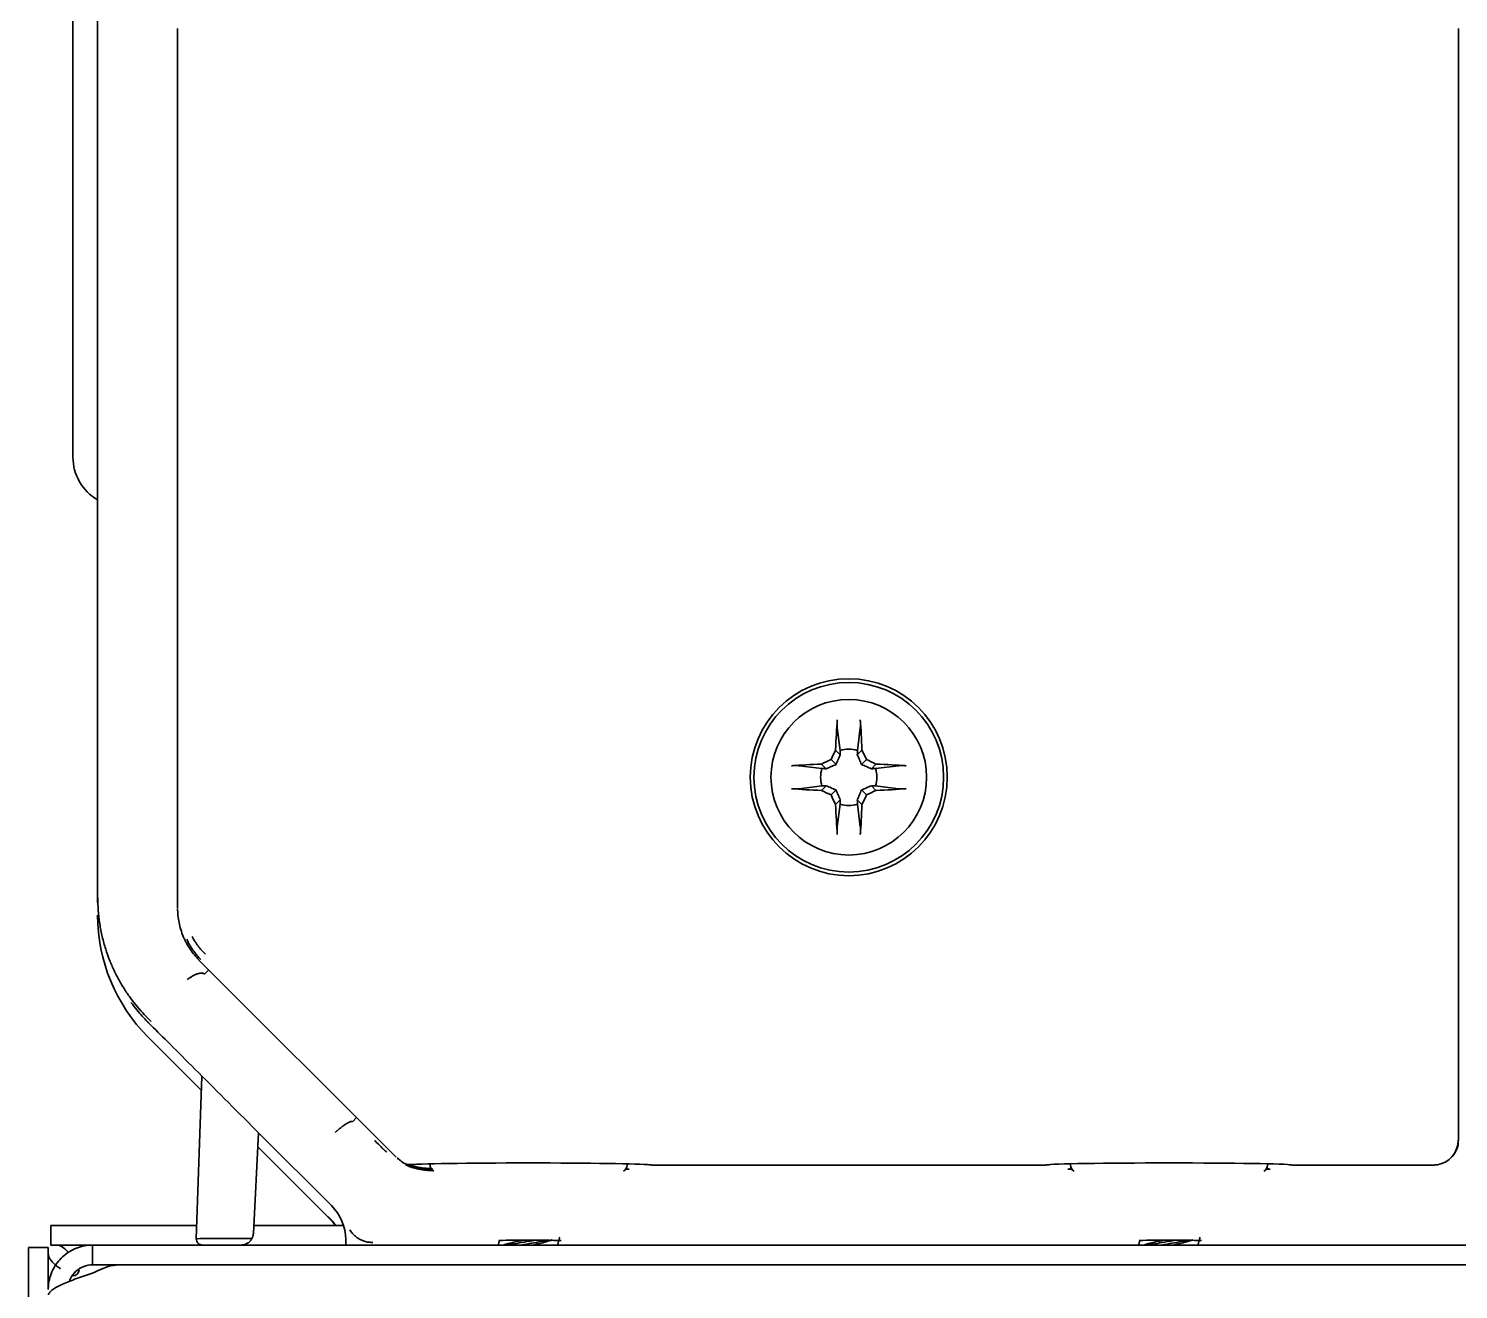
# Model space of a CAD drawing. Extents: x -760 to 4209, y 5795 to 10328.
# Drawn here: x 1849.3 to 1907.3, y 10156.6 to 10207.8 of the extents above; entities that cross this region are included whole.
import ezdxf

# ---------------------------------------------------------------- set-up
doc = ezdxf.new("R2010")
doc.units = 0
doc.header["$LTSCALE"] = 5
doc.layers.add('1', color=7, linetype='CONTINUOUS', true_color=0xffffff)

msp = doc.modelspace()

# ---------------------------------------------------------------- linework, layer by layer
at = {"layer": '1', "color": 7, "linetype": 'Continuous', "lineweight": 35}
for p, q in [((1851.055, 10190.422), (1851.055, 10256.422)), ((1852.055, 10208.553), (1852.055, 10173.309)), ((1855.305, 10172.616), (1855.305, 10207.825)), ((1907.303, 10172.616), (1907.303, 10207.825)), ((1907.304, 10207.825), (1907.303, 10207.825)), ((1882.205, 10178.512), (1882.087, 10179.434)), ((1882.905, 10178.512), (1883.023, 10179.434)), ((1882.037, 10177.94), (1881.834, 10178.142)), ((1882.208, 10178.337), (1882.02, 10178.526)), ((1882.902, 10178.337), (1883.09, 10178.526)), ((1883.073, 10177.94), (1883.276, 10178.142)), ((1881.465, 10177.772), (1880.543, 10177.89)), ((1881.639, 10177.768), (1881.451, 10177.957)), ((1883.471, 10177.768), (1883.659, 10177.957)), ((1883.645, 10177.772), (1884.567, 10177.89)), ((1881.465, 10177.072), (1880.543, 10176.954)), ((1881.639, 10177.075), (1881.451, 10176.887)), ((1882.037, 10176.904), (1881.834, 10176.701)), ((1883.073, 10176.904), (1883.276, 10176.701)), ((1883.471, 10177.075), (1883.659, 10176.887)), ((1883.645, 10177.072), (1884.567, 10176.954)), ((1882.208, 10176.506), (1882.02, 10176.318)), ((1882.205, 10176.332), (1882.087, 10175.409)), ((1882.902, 10176.506), (1883.09, 10176.318)), ((1882.905, 10176.332), (1883.023, 10175.409)), ((1852.055, 10173.309), (1852.055, 10172.525)), ((1907.303, 10172.616), (1907.304, 10172.616)), ((1907.303, 10162.688), (1907.303, 10171.274)), ((1864.176, 10161.997), (1856.186, 10169.986)), ((1856.573, 10169.598), (1856.401, 10169.425)), ((1854.123, 10167.453), (1854.33, 10167.246)), ((1854.105, 10166.872), (1856.274, 10164.702)), ((1856.064, 10158.68), (1856.295, 10165.282)), ((1862.404, 10163.428), (1862.574, 10163.599)), ((1858.594, 10162.978), (1858.38, 10158.896)), ((1858.564, 10162.413), (1861.383, 10159.593)), ((1858.661, 10162.916), (1861.548, 10160.029)), ((1864.218, 10161.966), (1864.28, 10161.913)), ((1864.237, 10161.945), (1864.28, 10161.913)), ((1907.006, 10161.968), (1907.013, 10161.975)), ((1864.719, 10161.692), (1864.752, 10161.693)), ((1865.555, 10161.722), (1865.555, 10161.672)), ((1873.555, 10161.672), (1873.555, 10161.722)), ((1874.438, 10161.687), (1874.536, 10161.677)), ((1874.438, 10161.687), (1874.453, 10161.684)), ((1874.453, 10161.684), (1874.551, 10161.674)), ((1874.551, 10161.674), (1890.559, 10161.674)), ((1890.559, 10161.674), (1890.657, 10161.684)), ((1890.574, 10161.677), (1890.672, 10161.687)), ((1890.657, 10161.684), (1890.672, 10161.687)), ((1891.555, 10161.722), (1891.555, 10161.672)), ((1899.555, 10161.672), (1899.555, 10161.722)), ((1900.438, 10161.687), (1900.536, 10161.677)), ((1900.438, 10161.687), (1900.453, 10161.684)), ((1900.453, 10161.684), (1900.551, 10161.674)), ((1900.554, 10161.674), (1906.319, 10161.674)), ((1850.155, 10159.222), (1852.155, 10159.222)), ((1850.155, 10158.422), (1850.155, 10159.222)), ((1856.086, 10159.222), (1852.155, 10159.222)), ((1862.05, 10159.222), (1858.4, 10159.222)), ((1849.255, 10156.322), (1849.255, 10158.322)), ((1849.255, 10158.322), (1850.055, 10158.322)), ((1850.055, 10158.322), (1850.055, 10156.628)), ((1851.848, 10158.422), (1850.155, 10158.422)), ((1851.855, 10158.422), (1852.181, 10158.422)), ((1852.181, 10158.422), (1853.026, 10158.422)), ((1853.026, 10158.422), (1908.719, 10158.422)), ((1862.134, 10158.649), (1862.138, 10158.421)), ((1868.357, 10158.612), (1868.366, 10158.581)), ((1868.608, 10158.449), (1868.528, 10158.422)), ((1894.357, 10158.612), (1894.366, 10158.581)), ((1894.608, 10158.449), (1894.528, 10158.422)), ((1851.855, 10157.622), (1852.181, 10157.622)), ((1852.181, 10157.432), (1851.855, 10157.281)), ((1853.026, 10157.622), (1852.181, 10157.622)), ((1853.026, 10157.622), (1908.719, 10157.622)), ((1853.026, 10157.62), (1908.355, 10157.62)), ((1858.555, 10157.62), (1858.555, 10157.622)), ((1862.152, 10157.622), (1862.152, 10157.619)), ((1868.351, 10157.622), (1868.352, 10157.62)), ((1870.764, 10157.62), (1870.764, 10157.622)), ((1894.351, 10157.622), (1894.352, 10157.62)), ((1896.764, 10157.62), (1896.764, 10157.622)), ((1903.555, 10157.622), (1903.555, 10157.62))]:
    msp.add_line(p, q, dxfattribs=at)
for radius in [4, 3.85, 3.16]:
    msp.add_circle((1882.555, 10177.422), radius, dxfattribs=at)
for centre, radius, start, end in [((1853.055, 10190.422), 2, 180, 239.99906), ((1882.555, 10177.422), 1.145, 72.20111, 107.79889), ((1882.555, 10177.422), 1.145, 162.20111, 197.79889), ((1882.555, 10177.422), 1.145, 342.20111, 17.79889), ((1882.555, 10177.422), 1.145, 252.20111, 287.79889), ((1859.055, 10171.821), 7, 180, 225), ((1864.719, 10162.192), 0.5, 227.45741, 273.80813), ((1865.838, 10161.672), 0.283, 180, 241.92751), ((1873.272, 10161.672), 0.283, 298.07249, 0), ((1891.838, 10161.672), 0.283, 180, 241.92751), ((1899.272, 10161.672), 0.283, 298.07249, 0), ((1856.314, 10158.672), 0.25, 178, 270), ((1851.055, 10157.422), 0.25, 270, 0), ((1853.026, 10155.62), 2, 90, 115)]:
    msp.add_arc(centre, radius, start, end, dxfattribs=at)
for centre, major_axis, ratio, start_param, end_param in [((1882.258, 10177.427), (0.065, 3.728), 0.072244, 0.900133, 1.272854), ((1882.852, 10177.427), (0.065, -3.728), 0.072244, 1.868738, 2.24146), ((1882.297, 10177.976), (3.344, 1.559), 0.094201, 1.665412, 1.782277), ((1882.001, 10177.68), (1.559, 3.344), 0.094201, 1.359315, 1.476181), ((1883.109, 10177.68), (1.559, -3.344), 0.094201, 1.665412, 1.782277), ((1882.813, 10177.976), (3.344, -1.559), 0.094201, 1.359315, 1.476181), ((1882.55, 10177.718), (3.728, 0.065), 0.072244, 1.868738, 2.24146), ((1882.56, 10177.718), (3.728, -0.065), 0.072244, 0.900133, 1.272854), ((1882.55, 10177.125), (-3.728, 0.065), 0.072244, 0.900133, 1.272854), ((1882.297, 10176.867), (-3.344, 1.559), 0.094201, 1.359315, 1.476181), ((1882.813, 10176.867), (-3.344, -1.559), 0.094201, 1.665412, 1.782277), ((1882.56, 10177.125), (-3.728, -0.065), 0.072244, 1.868738, 2.24146), ((1882.001, 10177.163), (-1.559, 3.344), 0.094201, 1.665412, 1.782277), ((1882.258, 10177.417), (-0.065, 3.728), 0.072244, 1.868738, 2.24146), ((1882.852, 10177.417), (-0.065, -3.728), 0.072244, 0.900133, 1.272854), ((1883.109, 10177.163), (-1.559, -3.344), 0.094201, 1.359315, 1.476181), ((1863.801, 10162.173), (0.5, -0.5), 0.006171, 3.15649, 4.222223), ((1906.296, 10162.672), (0.004, -1), 0.999695, 0.153653, 1.575159), ((1906.303, 10162.679), (0.71, -0.704), 0.999698, 0.000009, 0.789913), ((1902.304, 10162.681), (5, 0), 0.073693, 6.263672, 6.302699), ((1863.229, 10163.298), (1.015, -1.352), 0.045819, 5.971898, 5.98842), ((1869.199, 10156.913), (5, -5.063), 0.012264, 2.897551, 3.066746), ((1865.684, 10164.527), (-1.148, -2.772), 0.999955, 0.058747, 0.267615), ((1869.555, 10161.67), (5, 0), 0.017455, 0.087266, 2.885131), ((1869.555, 10161.474), (-5, 0), 0.008727, 3.754903, 3.803994), ((1895.555, 10161.67), (5, 0), 0.017455, 0.087266, 3.054326), ((1895.555, 10161.474), (-5, 0), 0.008727, 5.620784, 5.675486), ((1895.555, 10161.474), (-5, 0), 0.008727, 3.749292, 3.803994), ((1860.064, 10158.103), (0.76, -1.85), 0.999821, 1.774906, 1.96609), ((1860.134, 10158.614), (1.841, 0.782), 0.999823, 5.899274, 6.667096), ((1862.067, 10158.672), (6.003, -0.009), 0.001452, 2.244904, 3.141544), ((1869.555, 10158.579), (2.25, 0), 0.017455, 0.942919, 2.138635), ((1895.555, 10158.579), (2.25, 0), 0.017455, 0.942919, 2.138635)]:
    msp.add_ellipse(centre, major_axis=major_axis, ratio=ratio, start_param=start_param, end_param=end_param, dxfattribs=at)
for points, knots in [([(1882.087, 10179.434), (1882.086, 10179.441), (1882.085, 10179.449), (1882.084, 10179.464), (1882.084, 10179.469), (1882.084, 10179.48), (1882.083, 10179.492), (1882.083, 10179.505), (1882.082, 10179.518), (1882.082, 10179.525), (1882.082, 10179.546), (1882.082, 10179.56), (1882.082, 10179.582), (1882.082, 10179.59), (1882.082, 10179.605), (1882.082, 10179.62), (1882.083, 10179.636), (1882.083, 10179.651), (1882.083, 10179.658), (1882.084, 10179.681), (1882.085, 10179.695), (1882.086, 10179.722), (1882.087, 10179.735), (1882.088, 10179.747)], [0, 0, 0, 0, 0.125, 0.125, 0.1875, 0.1875, 0.25, 0.3125, 0.3125, 0.375, 0.375, 0.5, 0.5, 0.5625, 0.5625, 0.625, 0.6875, 0.6875, 0.75, 0.75, 0.875, 0.875, 1, 1, 1, 1]), ([(1883.022, 10179.747), (1883.023, 10179.735), (1883.024, 10179.722), (1883.025, 10179.695), (1883.026, 10179.681), (1883.027, 10179.651), (1883.027, 10179.636), (1883.028, 10179.613), (1883.028, 10179.605), (1883.028, 10179.59), (1883.028, 10179.575), (1883.028, 10179.56), (1883.028, 10179.546), (1883.028, 10179.539), (1883.028, 10179.518), (1883.027, 10179.505), (1883.027, 10179.486), (1883.026, 10179.48), (1883.026, 10179.469), (1883.025, 10179.459), (1883.025, 10179.45), (1883.024, 10179.441), (1883.023, 10179.438), (1883.023, 10179.434)], [0, 0, 0, 0, 0.125, 0.125, 0.25, 0.25, 0.375, 0.375, 0.4375, 0.4375, 0.5, 0.5625, 0.5625, 0.625, 0.625, 0.75, 0.75, 0.8125, 0.8125, 0.875, 0.9375, 0.9375, 1, 1, 1, 1]), ([(1882.208, 10178.337), (1882.181, 10178.272), (1882.153, 10178.207), (1882.096, 10178.075), (1882.067, 10178.008), (1882.037, 10177.94)], [0, 0, 0, 0, 0.5, 0.5, 1, 1, 1, 1]), ([(1883.073, 10177.94), (1883.043, 10178.008), (1883.014, 10178.075), (1882.957, 10178.207), (1882.929, 10178.272), (1882.902, 10178.337)], [0, 0, 0, 0, 0.5, 0.5, 1, 1, 1, 1]), ([(1880.229, 10177.889), (1880.241, 10177.89), (1880.254, 10177.891), (1880.282, 10177.892), (1880.296, 10177.893), (1880.326, 10177.894), (1880.341, 10177.894), (1880.364, 10177.895), (1880.372, 10177.895), (1880.387, 10177.895), (1880.402, 10177.895), (1880.416, 10177.895), (1880.431, 10177.895), (1880.438, 10177.895), (1880.459, 10177.895), (1880.472, 10177.894), (1880.491, 10177.894), (1880.496, 10177.893), (1880.508, 10177.893), (1880.518, 10177.892), (1880.527, 10177.891), (1880.535, 10177.891), (1880.539, 10177.89), (1880.543, 10177.89)], [0, 0, 0, 0, 0.125, 0.125, 0.25, 0.25, 0.375, 0.375, 0.4375, 0.4375, 0.5, 0.5625, 0.5625, 0.625, 0.625, 0.75, 0.75, 0.8125, 0.8125, 0.875, 0.9375, 0.9375, 1, 1, 1, 1]), ([(1882.037, 10177.94), (1881.969, 10177.91), (1881.902, 10177.881), (1881.77, 10177.824), (1881.704, 10177.796), (1881.639, 10177.768)], [0, 0, 0, 0, 0.5, 0.5, 1, 1, 1, 1]), ([(1883.471, 10177.768), (1883.406, 10177.796), (1883.34, 10177.824), (1883.208, 10177.881), (1883.141, 10177.91), (1883.073, 10177.94)], [0, 0, 0, 0, 0.5, 0.5, 1, 1, 1, 1]), ([(1884.567, 10177.89), (1884.574, 10177.891), (1884.583, 10177.891), (1884.597, 10177.892), (1884.602, 10177.893), (1884.614, 10177.893), (1884.625, 10177.894), (1884.638, 10177.894), (1884.651, 10177.894), (1884.658, 10177.895), (1884.679, 10177.895), (1884.693, 10177.895), (1884.716, 10177.895), (1884.723, 10177.895), (1884.738, 10177.895), (1884.754, 10177.894), (1884.769, 10177.894), (1884.784, 10177.894), (1884.791, 10177.894), (1884.814, 10177.893), (1884.828, 10177.892), (1884.855, 10177.891), (1884.869, 10177.89), (1884.881, 10177.889)], [0, 0, 0, 0, 0.125, 0.125, 0.1875, 0.1875, 0.25, 0.3125, 0.3125, 0.375, 0.375, 0.5, 0.5, 0.5625, 0.5625, 0.625, 0.6875, 0.6875, 0.75, 0.75, 0.875, 0.875, 1, 1, 1, 1]), ([(1880.543, 10176.954), (1880.536, 10176.953), (1880.527, 10176.952), (1880.513, 10176.951), (1880.508, 10176.951), (1880.496, 10176.95), (1880.485, 10176.95), (1880.472, 10176.949), (1880.459, 10176.949), (1880.452, 10176.949), (1880.431, 10176.949), (1880.417, 10176.949), (1880.394, 10176.949), (1880.387, 10176.949), (1880.371, 10176.949), (1880.356, 10176.949), (1880.341, 10176.949), (1880.326, 10176.95), (1880.319, 10176.95), (1880.296, 10176.951), (1880.282, 10176.951), (1880.255, 10176.953), (1880.241, 10176.954), (1880.229, 10176.955)], [0, 0, 0, 0, 0.125, 0.125, 0.1875, 0.1875, 0.25, 0.3125, 0.3125, 0.375, 0.375, 0.5, 0.5, 0.5625, 0.5625, 0.625, 0.6875, 0.6875, 0.75, 0.75, 0.875, 0.875, 1, 1, 1, 1]), ([(1881.639, 10177.075), (1881.704, 10177.048), (1881.77, 10177.02), (1881.902, 10176.963), (1881.969, 10176.934), (1882.037, 10176.904)], [0, 0, 0, 0, 0.5, 0.5, 1, 1, 1, 1]), ([(1882.037, 10176.904), (1882.067, 10176.835), (1882.096, 10176.769), (1882.153, 10176.637), (1882.181, 10176.571), (1882.208, 10176.506)], [0, 0, 0, 0, 0.5, 0.5, 1, 1, 1, 1]), ([(1882.902, 10176.506), (1882.929, 10176.571), (1882.957, 10176.637), (1883.014, 10176.769), (1883.043, 10176.835), (1883.073, 10176.904)], [0, 0, 0, 0, 0.5, 0.5, 1, 1, 1, 1]), ([(1883.073, 10176.904), (1883.141, 10176.934), (1883.208, 10176.963), (1883.34, 10177.02), (1883.406, 10177.048), (1883.471, 10177.075)], [0, 0, 0, 0, 0.5, 0.5, 1, 1, 1, 1]), ([(1884.881, 10176.955), (1884.869, 10176.954), (1884.856, 10176.953), (1884.828, 10176.951), (1884.814, 10176.951), (1884.784, 10176.95), (1884.769, 10176.949), (1884.746, 10176.949), (1884.738, 10176.949), (1884.723, 10176.949), (1884.708, 10176.949), (1884.694, 10176.949), (1884.679, 10176.949), (1884.672, 10176.949), (1884.651, 10176.949), (1884.638, 10176.949), (1884.619, 10176.95), (1884.614, 10176.95), (1884.602, 10176.951), (1884.592, 10176.951), (1884.583, 10176.952), (1884.575, 10176.953), (1884.571, 10176.953), (1884.567, 10176.954)], [0, 0, 0, 0, 0.125, 0.125, 0.25, 0.25, 0.375, 0.375, 0.4375, 0.4375, 0.5, 0.5625, 0.5625, 0.625, 0.625, 0.75, 0.75, 0.8125, 0.8125, 0.875, 0.9375, 0.9375, 1, 1, 1, 1]), ([(1882.088, 10175.096), (1882.087, 10175.108), (1882.086, 10175.121), (1882.085, 10175.148), (1882.084, 10175.163), (1882.083, 10175.193), (1882.083, 10175.208), (1882.082, 10175.231), (1882.082, 10175.238), (1882.082, 10175.253), (1882.082, 10175.268), (1882.082, 10175.283), (1882.082, 10175.298), (1882.082, 10175.305), (1882.082, 10175.326), (1882.083, 10175.339), (1882.083, 10175.357), (1882.084, 10175.363), (1882.084, 10175.374), (1882.085, 10175.385), (1882.085, 10175.394), (1882.086, 10175.402), (1882.087, 10175.406), (1882.087, 10175.409)], [0, 0, 0, 0, 0.125, 0.125, 0.25, 0.25, 0.375, 0.375, 0.4375, 0.4375, 0.5, 0.5625, 0.5625, 0.625, 0.625, 0.75, 0.75, 0.8125, 0.8125, 0.875, 0.9375, 0.9375, 1, 1, 1, 1]), ([(1883.023, 10175.409), (1883.024, 10175.403), (1883.025, 10175.394), (1883.026, 10175.38), (1883.026, 10175.374), (1883.026, 10175.363), (1883.027, 10175.352), (1883.027, 10175.339), (1883.028, 10175.326), (1883.028, 10175.319), (1883.028, 10175.298), (1883.028, 10175.284), (1883.028, 10175.261), (1883.028, 10175.254), (1883.028, 10175.238), (1883.028, 10175.223), (1883.027, 10175.208), (1883.027, 10175.193), (1883.027, 10175.185), (1883.026, 10175.163), (1883.025, 10175.149), (1883.024, 10175.121), (1883.023, 10175.108), (1883.022, 10175.096)], [0, 0, 0, 0, 0.125, 0.125, 0.1875, 0.1875, 0.25, 0.3125, 0.3125, 0.375, 0.375, 0.5, 0.5, 0.5625, 0.5625, 0.625, 0.6875, 0.6875, 0.75, 0.75, 0.875, 0.875, 1, 1, 1, 1]), ([(1852.056, 10172.322), (1852.056, 10172.336), (1852.056, 10172.351), (1852.056, 10172.374), (1852.056, 10172.382), (1852.056, 10172.398), (1852.055, 10172.406), (1852.055, 10172.432), (1852.055, 10172.45), (1852.055, 10172.477), (1852.055, 10172.486), (1852.055, 10172.506), (1852.055, 10172.515), (1852.055, 10172.525)], [0, 0, 0, 0, 0.25, 0.25, 0.375, 0.375, 0.5, 0.5, 0.75, 0.75, 0.875, 0.875, 1, 1, 1, 1]), ([(1852.386, 10170.438), (1852.333, 10170.608), (1852.239, 10170.949), (1852.171, 10171.295), (1852.131, 10171.557), (1852.119, 10171.644), (1852.098, 10171.82), (1852.089, 10171.908), (1852.068, 10172.173), (1852.061, 10172.35), (1852.061, 10172.528)], [0, 0, 0, 0, 0.25, 0.5, 0.5, 0.625, 0.625, 0.75, 0.75, 1, 1, 1, 1]), ([(1907.303, 10171.358), (1907.303, 10171.407), (1907.303, 10171.456), (1907.303, 10171.556), (1907.303, 10171.607), (1907.303, 10171.709), (1907.303, 10171.761), (1907.303, 10171.865), (1907.303, 10171.917), (1907.303, 10172.023), (1907.303, 10172.076), (1907.303, 10172.183), (1907.303, 10172.237), (1907.303, 10172.345), (1907.303, 10172.399), (1907.303, 10172.507), (1907.303, 10172.562), (1907.303, 10172.616)], [0, 0, 0, 0, 0.125, 0.125, 0.25, 0.25, 0.375, 0.375, 0.5, 0.5, 0.625, 0.625, 0.75, 0.75, 0.875, 0.875, 1, 1, 1, 1]), ([(1907.303, 10172.273), (1907.303, 10172.272), (1907.303, 10172.271), (1907.303, 10172.213), (1907.303, 10172.156), (1907.303, 10172.042), (1907.303, 10171.986), (1907.303, 10171.873), (1907.303, 10171.817), (1907.303, 10171.706), (1907.303, 10171.651), (1907.303, 10171.541), (1907.303, 10171.487), (1907.303, 10171.407), (1907.303, 10171.38), (1907.303, 10171.327), (1907.303, 10171.301), (1907.303, 10171.274)], [0, 0, 0, 0, 0.002224, 0.002224, 0.16852, 0.16852, 0.334816, 0.334816, 0.501112, 0.501112, 0.667408, 0.667408, 0.833704, 0.833704, 0.916852, 0.916852, 1, 1, 1, 1]), ([(1855.305, 10172.097), (1855.305, 10172.049), (1855.307, 10172), (1855.312, 10171.903), (1855.316, 10171.854), (1855.33, 10171.709), (1855.345, 10171.613), (1855.403, 10171.327), (1855.46, 10171.14), (1855.554, 10170.912), (1855.574, 10170.867), (1855.617, 10170.778), (1855.639, 10170.734), (1855.708, 10170.605), (1855.759, 10170.521), (1855.867, 10170.36), (1855.925, 10170.282), (1856.047, 10170.133), (1856.112, 10170.061), (1856.181, 10169.992)], [0, 0, 0, 0, 0.0625, 0.0625, 0.125, 0.125, 0.25, 0.25, 0.5, 0.5, 0.5625, 0.5625, 0.625, 0.625, 0.75, 0.75, 0.875, 0.875, 1, 1, 1, 1]), ([(1856.254, 10170.014), (1856.134, 10170.135), (1856.026, 10170.265), (1855.832, 10170.541), (1855.746, 10170.688), (1855.673, 10170.843)], [0, 0, 0, 0, 0.5, 0.5, 1, 1, 1, 1]), ([(1855.899, 10170.95), (1855.933, 10170.882), (1855.97, 10170.816), (1856.049, 10170.689), (1856.091, 10170.628), (1856.224, 10170.449), (1856.323, 10170.338), (1856.432, 10170.234)], [0, 0, 0, 0, 0.25, 0.25, 0.5, 0.5, 1, 1, 1, 1]), ([(1854.236, 10167.502), (1854.138, 10167.593), (1854.042, 10167.689), (1853.855, 10167.887), (1853.763, 10167.99), (1853.583, 10168.204), (1853.495, 10168.315), (1853.325, 10168.545), (1853.242, 10168.665), (1853.122, 10168.851), (1853.083, 10168.914), (1853.025, 10169.011), (1853.005, 10169.044), (1852.968, 10169.109), (1852.949, 10169.142), (1852.857, 10169.306), (1852.788, 10169.441), (1852.658, 10169.716), (1852.598, 10169.856), (1852.485, 10170.143), (1852.433, 10170.289), (1852.386, 10170.438)], [0, 0, 0, 0, 0.125, 0.125, 0.25, 0.25, 0.375, 0.375, 0.5, 0.5, 0.5625, 0.5625, 0.59375, 0.59375, 0.625, 0.625, 0.75, 0.75, 0.875, 0.875, 1, 1, 1, 1]), ([(1855.696, 10169.203), (1855.715, 10169.217), (1855.733, 10169.231), (1855.757, 10169.248), (1855.762, 10169.251), (1855.771, 10169.258), (1855.786, 10169.268), (1855.8, 10169.277), (1855.828, 10169.296), (1855.847, 10169.308), (1855.884, 10169.331), (1855.902, 10169.342), (1855.957, 10169.372), (1855.992, 10169.39), (1856.043, 10169.413), (1856.06, 10169.42), (1856.093, 10169.432), (1856.109, 10169.438), (1856.155, 10169.453), (1856.185, 10169.46), (1856.226, 10169.466), (1856.239, 10169.467), (1856.265, 10169.469), (1856.277, 10169.469), (1856.313, 10169.466), (1856.355, 10169.458), (1856.387, 10169.438), (1856.4, 10169.425)], [0, 0, 0, 0, 0.0625, 0.0625, 0.078125, 0.078125, 0.09375, 0.125, 0.125, 0.1875, 0.1875, 0.25, 0.25, 0.375, 0.375, 0.4375, 0.4375, 0.5, 0.5, 0.625, 0.625, 0.6875, 0.6875, 0.75, 0.75, 0.875, 1, 1, 1, 1]), ([(1853.412, 10168.279), (1853.489, 10168.174), (1853.569, 10168.072), (1853.79, 10167.803), (1853.936, 10167.642), (1854.087, 10167.49)], [0, 0, 0, 0, 0.368986, 0.368986, 1, 1, 1, 1]), ([(1854.33, 10167.246), (1854.768, 10166.809), (1855.402, 10166.175), (1856.919, 10164.658), (1857.785, 10163.792), (1858.661, 10162.916)], [0, 0, 0, 0, 0.5, 0.5, 1, 1, 1, 1]), ([(1861.699, 10162.989), (1861.72, 10163.008), (1861.74, 10163.027), (1861.766, 10163.05), (1861.771, 10163.054), (1861.781, 10163.063), (1861.796, 10163.077), (1861.812, 10163.09), (1861.862, 10163.134), (1861.902, 10163.167), (1861.951, 10163.206), (1861.96, 10163.213), (1861.979, 10163.228), (1861.989, 10163.236), (1862.017, 10163.257), (1862.035, 10163.27), (1862.088, 10163.308), (1862.122, 10163.331), (1862.162, 10163.356), (1862.17, 10163.361), (1862.186, 10163.37), (1862.193, 10163.375), (1862.215, 10163.387), (1862.229, 10163.394), (1862.269, 10163.414), (1862.293, 10163.424), (1862.326, 10163.434), (1862.335, 10163.437), (1862.354, 10163.44), (1862.362, 10163.441), (1862.384, 10163.44), (1862.396, 10163.436), (1862.404, 10163.428)], [0, 0, 0, 0, 0.0625, 0.0625, 0.078125, 0.078125, 0.09375, 0.125, 0.125, 0.25, 0.25, 0.28125, 0.28125, 0.3125, 0.3125, 0.375, 0.375, 0.5, 0.5, 0.53125, 0.53125, 0.5625, 0.5625, 0.625, 0.625, 0.75, 0.75, 0.8125, 0.8125, 0.875, 0.875, 1, 1, 1, 1]), ([(1863.801, 10162.191), (1863.758, 10162.226), (1863.717, 10162.261), (1863.657, 10162.315), (1863.638, 10162.333), (1863.599, 10162.369), (1863.581, 10162.387), (1863.563, 10162.406)], [0, 0, 0, 0, 0.5, 0.5, 0.75, 0.75, 1, 1, 1, 1]), ([(1907.013, 10161.975), (1907.091, 10162.054), (1907.216, 10162.235), (1907.31, 10162.494), (1907.296, 10162.646), (1907.291, 10162.68)], [0, 0, 0, 0, 0.412742, 0.870907, 1, 1, 1, 1]), ([(1864.555, 10161.686), (1864.555, 10161.684), (1864.56, 10161.681), (1864.583, 10161.669), (1864.617, 10161.653), (1864.676, 10161.629), (1864.728, 10161.61), (1864.747, 10161.603), (1864.788, 10161.589), (1864.81, 10161.582), (1864.88, 10161.56), (1864.932, 10161.545), (1865.046, 10161.517), (1865.109, 10161.503), (1865.245, 10161.479), (1865.318, 10161.468), (1865.437, 10161.457), (1865.478, 10161.453), (1865.562, 10161.449), (1865.606, 10161.447), (1865.65, 10161.447)], [0, 0, 0, 0, 0.121596, 0.121596, 0.247082, 0.372569, 0.372569, 0.435312, 0.435312, 0.498055, 0.498055, 0.623541, 0.623541, 0.749027, 0.749027, 0.874514, 0.874514, 0.937257, 0.937257, 1, 1, 1, 1]), ([(1865.673, 10161.501), (1865.583, 10161.5), (1865.498, 10161.503), (1865.34, 10161.515), (1865.266, 10161.523), (1865.128, 10161.543), (1865.064, 10161.554), (1864.976, 10161.572), (1864.948, 10161.579), (1864.908, 10161.588), (1864.895, 10161.591), (1864.87, 10161.597), (1864.808, 10161.613), (1864.715, 10161.639), (1864.655, 10161.658), (1864.606, 10161.673), (1864.587, 10161.679), (1864.572, 10161.683), (1864.569, 10161.684), (1864.565, 10161.685), (1864.564, 10161.685), (1864.563, 10161.685)], [0, 0, 0, 0, 0.135658, 0.135658, 0.271315, 0.271315, 0.406973, 0.406973, 0.474802, 0.474802, 0.508716, 0.508716, 0.54263, 0.678288, 0.813946, 0.813946, 0.949603, 0.949603, 0.983518, 0.983518, 1, 1, 1, 1]), ([(1865.602, 10161.528), (1865.589, 10161.529), (1865.576, 10161.529), (1865.554, 10161.53), (1865.546, 10161.53), (1865.531, 10161.531), (1865.523, 10161.531), (1865.483, 10161.533), (1865.449, 10161.536), (1865.397, 10161.54), (1865.38, 10161.542), (1865.345, 10161.546), (1865.327, 10161.548), (1865.309, 10161.55)], [0, 0, 0, 0, 0.153224, 0.153224, 0.237902, 0.237902, 0.322579, 0.322579, 0.66129, 0.66129, 0.830645, 0.830645, 1, 1, 1, 1]), ([(1873.644, 10161.499), (1873.601, 10161.5), (1873.559, 10161.513), (1873.513, 10161.527), (1873.511, 10161.528), (1873.51, 10161.528)], [0, 0, 0, 0, 0.963913, 0.963913, 1, 1, 1, 1]), ([(1891.58, 10161.552), (1891.573, 10161.547), (1891.566, 10161.542), (1891.547, 10161.53), (1891.535, 10161.523), (1891.499, 10161.506), (1891.474, 10161.499), (1891.45, 10161.499)], [0, 0, 0, 0, 0.1671, 0.1671, 0.444734, 0.444734, 1, 1, 1, 1]), ([(1899.66, 10161.499), (1899.648, 10161.499), (1899.636, 10161.501), (1899.611, 10161.507), (1899.599, 10161.512), (1899.575, 10161.523), (1899.563, 10161.53), (1899.544, 10161.542), (1899.536, 10161.547), (1899.529, 10161.553)], [0, 0, 0, 0, 0.274104, 0.274104, 0.548208, 0.548208, 0.822312, 0.822312, 1, 1, 1, 1]), ([(1906.359, 10161.675), (1906.365, 10161.675), (1906.371, 10161.675), (1906.385, 10161.676), (1906.392, 10161.677), (1906.408, 10161.678), (1906.417, 10161.679), (1906.43, 10161.681), (1906.435, 10161.681), (1906.444, 10161.683), (1906.449, 10161.683), (1906.453, 10161.684)], [0, 0, 0, 0, 0.25, 0.25, 0.5, 0.5, 0.75, 0.75, 0.875, 0.875, 1, 1, 1, 1]), ([(1861.473, 10159.504), (1861.496, 10159.481), (1861.519, 10159.457), (1861.563, 10159.408), (1861.584, 10159.383), (1861.636, 10159.319), (1861.667, 10159.278), (1861.696, 10159.237)], [0, 0, 0, 0, 0.281294, 0.281294, 0.562588, 0.562588, 1, 1, 1, 1]), ([(1858.32, 10158.684), (1858.337, 10158.716), (1858.351, 10158.749), (1858.366, 10158.803), (1858.37, 10158.821), (1858.377, 10158.858), (1858.379, 10158.877), (1858.38, 10158.896)], [0, 0, 0, 0, 0.5, 0.5, 0.75, 0.75, 1, 1, 1, 1]), ([(1862.299, 10159.044), (1862.316, 10159.016), (1862.334, 10158.987), (1862.376, 10158.931), (1862.398, 10158.903), (1862.447, 10158.849), (1862.474, 10158.823), (1862.533, 10158.771), (1862.565, 10158.746), (1862.617, 10158.709), (1862.635, 10158.697), (1862.674, 10158.674), (1862.693, 10158.663), (1862.756, 10158.63), (1862.801, 10158.61), (1862.864, 10158.587), (1862.877, 10158.583), (1862.904, 10158.575), (1862.917, 10158.571), (1862.959, 10158.559), (1862.988, 10158.553), (1863.05, 10158.541), (1863.082, 10158.537), (1863.151, 10158.531), (1863.187, 10158.529), (1863.226, 10158.53)], [0, 0, 0, 0, 0.125, 0.125, 0.25, 0.25, 0.375, 0.375, 0.5, 0.5, 0.5625, 0.5625, 0.625, 0.625, 0.75, 0.75, 0.78125, 0.78125, 0.8125, 0.8125, 0.875, 0.875, 0.9375, 0.9375, 1, 1, 1, 1]), ([(1850.061, 10156.771), (1850.07, 10156.882), (1850.09, 10156.992), (1850.149, 10157.207), (1850.189, 10157.312), (1850.287, 10157.513), (1850.345, 10157.608), (1850.479, 10157.787), (1850.554, 10157.871), (1850.718, 10158.022), (1850.807, 10158.09), (1850.997, 10158.208), (1851.097, 10158.258), (1851.305, 10158.339), (1851.412, 10158.37), (1851.632, 10158.411), (1851.743, 10158.422), (1851.855, 10158.422)], [0, 0, 0, 0, 0.125, 0.125, 0.25, 0.25, 0.375, 0.375, 0.5, 0.5, 0.625, 0.625, 0.75, 0.75, 0.875, 0.875, 1, 1, 1, 1]), ([(1850.882, 10158.107), (1850.867, 10158.124), (1850.853, 10158.141), (1850.765, 10158.242), (1850.691, 10158.308), (1850.544, 10158.398), (1850.47, 10158.422), (1850.396, 10158.422)], [0, 0, 0, 0, 0.088137, 0.088137, 0.544069, 0.544069, 1, 1, 1, 1]), ([(1857.88, 10158.422), (1857.889, 10158.422), (1857.897, 10158.422), (1857.914, 10158.423), (1857.923, 10158.424), (1857.948, 10158.426), (1857.966, 10158.429), (1858.001, 10158.436), (1858.019, 10158.441), (1858.055, 10158.453), (1858.073, 10158.46), (1858.11, 10158.477), (1858.129, 10158.487), (1858.157, 10158.505), (1858.167, 10158.512), (1858.186, 10158.526), (1858.196, 10158.534), (1858.215, 10158.55), (1858.225, 10158.559), (1858.244, 10158.579), (1858.254, 10158.589), (1858.268, 10158.606), (1858.273, 10158.613), (1858.283, 10158.625), (1858.288, 10158.632), (1858.302, 10158.653), (1858.311, 10158.667), (1858.32, 10158.684)], [0, 0, 0, 0, 0.0625, 0.0625, 0.125, 0.125, 0.25, 0.25, 0.375, 0.375, 0.5, 0.5, 0.625, 0.625, 0.6875, 0.6875, 0.75, 0.75, 0.8125, 0.8125, 0.875, 0.875, 0.90625, 0.90625, 0.9375, 0.9375, 1, 1, 1, 1]), ([(1868.595, 10158.444), (1868.634, 10158.456), (1868.676, 10158.468), (1868.736, 10158.485), (1868.751, 10158.489), (1868.782, 10158.497), (1868.798, 10158.501), (1868.845, 10158.513), (1868.878, 10158.521), (1868.978, 10158.545), (1869.048, 10158.561), (1869.141, 10158.581), (1869.159, 10158.585), (1869.197, 10158.593), (1869.234, 10158.601), (1869.271, 10158.609), (1869.29, 10158.613)], [0, 0, 0, 0, 0.217125, 0.217125, 0.28836, 0.28836, 0.359595, 0.359595, 0.502066, 0.502066, 0.787007, 0.787007, 0.858242, 0.858242, 0.929477, 1, 1, 1, 1]), ([(1869.768, 10158.613), (1869.672, 10158.596), (1869.439, 10158.556), (1869.205, 10158.516), (1868.94, 10158.469), (1868.801, 10158.444), (1868.672, 10158.419), (1868.663, 10158.417)], [0, 0, 0, 0, 0.259408, 0.617047, 0.617047, 0.974685, 1, 1, 1, 1]), ([(1870.271, 10158.608), (1870.262, 10158.606), (1870.137, 10158.581), (1870.002, 10158.556), (1869.742, 10158.509), (1869.531, 10158.472), (1869.318, 10158.436), (1869.242, 10158.423)], [0, 0, 0, 0, 0.028944, 0.407302, 0.407302, 0.78566, 1, 1, 1, 1]), ([(1870.509, 10158.633), (1870.506, 10158.632), (1870.473, 10158.62), (1870.439, 10158.609), (1870.372, 10158.588), (1870.338, 10158.577), (1870.283, 10158.561), (1870.265, 10158.556), (1870.227, 10158.545), (1870.208, 10158.54), (1870.111, 10158.514), (1870.03, 10158.493), (1869.925, 10158.466), (1869.904, 10158.461), (1869.861, 10158.45), (1869.839, 10158.445), (1869.793, 10158.434), (1869.769, 10158.428), (1869.745, 10158.422)], [0, 0, 0, 0, 0.013394, 0.163883, 0.163883, 0.314372, 0.314372, 0.389616, 0.389616, 0.464861, 0.464861, 0.765839, 0.765839, 0.841084, 0.841084, 0.916328, 0.916328, 1, 1, 1, 1]), ([(1894.595, 10158.444), (1894.634, 10158.456), (1894.676, 10158.468), (1894.736, 10158.485), (1894.751, 10158.489), (1894.782, 10158.497), (1894.798, 10158.501), (1894.845, 10158.513), (1894.878, 10158.521), (1894.978, 10158.545), (1895.048, 10158.561), (1895.141, 10158.581), (1895.159, 10158.585), (1895.197, 10158.593), (1895.234, 10158.601), (1895.271, 10158.609), (1895.29, 10158.613)], [0, 0, 0, 0, 0.217125, 0.217125, 0.28836, 0.28836, 0.359595, 0.359595, 0.502066, 0.502066, 0.787007, 0.787007, 0.858242, 0.858242, 0.929477, 1, 1, 1, 1]), ([(1895.768, 10158.613), (1895.672, 10158.596), (1895.439, 10158.556), (1895.205, 10158.516), (1894.94, 10158.469), (1894.801, 10158.444), (1894.672, 10158.419), (1894.663, 10158.417)], [0, 0, 0, 0, 0.259408, 0.617047, 0.617047, 0.974685, 1, 1, 1, 1]), ([(1896.271, 10158.608), (1896.262, 10158.606), (1896.137, 10158.581), (1896.002, 10158.556), (1895.742, 10158.509), (1895.531, 10158.472), (1895.318, 10158.436), (1895.242, 10158.423)], [0, 0, 0, 0, 0.028944, 0.407302, 0.407302, 0.78566, 1, 1, 1, 1]), ([(1896.509, 10158.633), (1896.506, 10158.632), (1896.473, 10158.62), (1896.439, 10158.609), (1896.372, 10158.588), (1896.338, 10158.577), (1896.283, 10158.561), (1896.265, 10158.556), (1896.227, 10158.545), (1896.208, 10158.54), (1896.111, 10158.514), (1896.03, 10158.493), (1895.925, 10158.466), (1895.904, 10158.461), (1895.861, 10158.45), (1895.839, 10158.445), (1895.793, 10158.434), (1895.769, 10158.428), (1895.745, 10158.422)], [0, 0, 0, 0, 0.013394, 0.163883, 0.163883, 0.314372, 0.314372, 0.389616, 0.389616, 0.464861, 0.464861, 0.765839, 0.765839, 0.841084, 0.841084, 0.916328, 0.916328, 1, 1, 1, 1]), ([(1850.552, 10157.459), (1850.519, 10157.482), (1850.488, 10157.505), (1850.407, 10157.564), (1850.361, 10157.601), (1850.277, 10157.675), (1850.24, 10157.712), (1850.174, 10157.785), (1850.146, 10157.822), (1850.101, 10157.896), (1850.084, 10157.933), (1850.061, 10158.007), (1850.055, 10158.044), (1850.055, 10158.081)], [0, 0, 0, 0, 0.10933, 0.10933, 0.287464, 0.287464, 0.465598, 0.465598, 0.643732, 0.643732, 0.821866, 0.821866, 1, 1, 1, 1]), ([(1851.855, 10157.281), (1851.743, 10157.244), (1851.632, 10157.207), (1851.412, 10157.133), (1851.305, 10157.096), (1851.097, 10157.022), (1850.997, 10156.985), (1850.807, 10156.912), (1850.718, 10156.875), (1850.554, 10156.801), (1850.479, 10156.764), (1850.345, 10156.69), (1850.287, 10156.653), (1850.189, 10156.58), (1850.149, 10156.543), (1850.09, 10156.469), (1850.07, 10156.432), (1850.061, 10156.395)], [0, 0, 0, 0, 0.125, 0.125, 0.25, 0.25, 0.375, 0.375, 0.5, 0.5, 0.625, 0.625, 0.75, 0.75, 0.875, 0.875, 1, 1, 1, 1]), ([(1850.913, 10156.956), (1850.925, 10156.992), (1850.94, 10157.027), (1851.011, 10157.172), (1851.087, 10157.274), (1851.269, 10157.442), (1851.376, 10157.508), (1851.607, 10157.598), (1851.731, 10157.622), (1851.855, 10157.622)], [0, 0, 0, 0, 0.092302, 0.092302, 0.394868, 0.394868, 0.697434, 0.697434, 1, 1, 1, 1]), ([(1850.055, 10156.622), (1850.055, 10156.635), (1850.055, 10156.66), (1850.056, 10156.698), (1850.058, 10156.735), (1850.06, 10156.759), (1850.061, 10156.771)], [0, 0, 0, 0, 0.253656, 0.505818, 0.755049, 1, 1, 1, 1])]:
    msp.add_open_spline(points, degree=3, knots=knots, dxfattribs=at)
for points, degree in [([(1882.205, 10178.512), (1882.206, 10178.454), (1882.207, 10178.396), (1882.208, 10178.337)], 3), ([(1882.902, 10178.337), (1882.903, 10178.396), (1882.904, 10178.454), (1882.905, 10178.512)], 3), ([(1881.639, 10177.768), (1881.581, 10177.77), (1881.523, 10177.771), (1881.465, 10177.772)], 3), ([(1883.645, 10177.772), (1883.587, 10177.771), (1883.529, 10177.77), (1883.471, 10177.768)], 3), ([(1881.465, 10177.072), (1881.523, 10177.073), (1881.581, 10177.074), (1881.639, 10177.075)], 3), ([(1883.471, 10177.075), (1883.529, 10177.074), (1883.587, 10177.073), (1883.645, 10177.072)], 3), ([(1882.208, 10176.506), (1882.207, 10176.448), (1882.206, 10176.39), (1882.205, 10176.332)], 3), ([(1882.905, 10176.332), (1882.904, 10176.39), (1882.903, 10176.448), (1882.902, 10176.506)], 3), ([(1852.055, 10173.309), (1852.055, 10173.045), (1852.055, 10172.783), (1852.055, 10172.525)], 3), ([(1855.305, 10172.124), (1855.305, 10172.287), (1855.305, 10172.451), (1855.305, 10172.616)], 3), ([(1907.304, 10171.231), (1907.304, 10171.349)], 1), ([(1856.186, 10169.986), (1856.185, 10169.988), (1856.183, 10169.99), (1856.181, 10169.992)], 3), ([(1856.401, 10169.425), (1856.401, 10169.425), (1856.4, 10169.425), (1856.4, 10169.425)], 3), ([(1854.123, 10167.453), (1854.112, 10167.465), (1854.1, 10167.477), (1854.087, 10167.49)], 3), ([(1862.404, 10163.428), (1862.404, 10163.428)], 1), ([(1906.359, 10161.675), (1906.337, 10161.674), (1906.315, 10161.674), (1906.294, 10161.674)], 3), ([(1861.383, 10159.593), (1861.411, 10159.566), (1861.438, 10159.539), (1861.466, 10159.511)], 3), ([(1861.473, 10159.504), (1861.471, 10159.506), (1861.468, 10159.509), (1861.466, 10159.511)], 3), ([(1851.855, 10157.622), (1851.855, 10158.422)], 1), ([(1868.366, 10158.592), (1868.344, 10158.507), (1868.321, 10158.422)], 2), ([(1870.729, 10158.422), (1870.775, 10158.581), (1870.817, 10158.74)], 2), ([(1894.366, 10158.592), (1894.344, 10158.507), (1894.321, 10158.422)], 2), ([(1896.729, 10158.422), (1896.775, 10158.581), (1896.817, 10158.74)], 2)]:
    msp.add_open_spline(points, degree=degree, dxfattribs=at)

doc.saveas('drawing.dxf')
